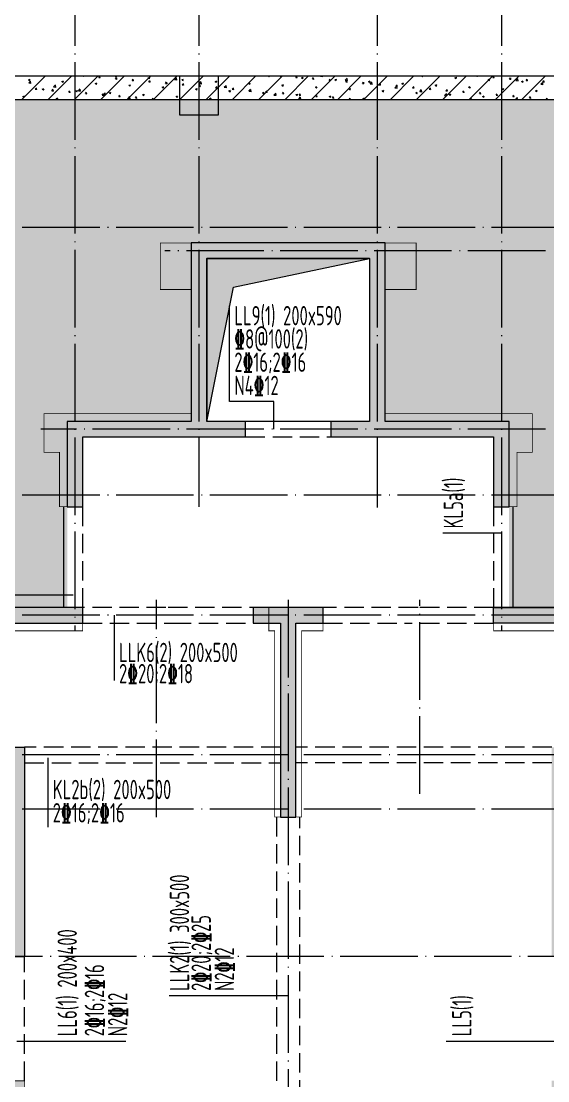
# Model space of a CAD drawing. Extents: x 5874492 to 7194610, y -939842 to -279257.
# Drawn here: x 6933902 to 6940695, y -449307 to -435649 of the extents above; entities that cross this region are included whole.
import ezdxf

# ---------------------------------------------------------------- set-up
doc = ezdxf.new("R2010")
doc.units = 0
doc.header["$LTSCALE"] = 1000
doc.linetypes.add('DASH', pattern=[0.35, 0.25, -0.1])
doc.linetypes.add('DOTE', pattern=[2.42, 2, -0.2, 0.02, -0.2])
for name, color, linetype, lineweight in [('A-轴线-塔楼', 1, 'DOTE', 9), ('A-轴线-隔墙', 41, 'DOTE', 9), ('S-基础-DQ', 6, 'Continuous', 20), ('S-基础-HATCH', 251, 'Continuous', 20), ('S-墙柱-HATCH', 251, 'Continuous', 20), ('S-墙柱-WALL', 6, 'Continuous', 20), ('S-板-BEAM', 4, 'DASH', 20), ('S-板-BEAM-CON', 2, 'Continuous', 20), ('S-板-COLU', 50, 'DASH', 20), ('S-板-板面填充', 251, 'Continuous', 20), ('S-板-洞口边线', 211, 'Continuous', 20), ('S-梁-垂直集中标注', 45, 'Continuous', 20), ('S-梁-水平集中标注', 191, 'Continuous', 20)]:
    doc.layers.add(name, color=color, linetype=linetype, lineweight=lineweight)
doc.styles.add('样式 1', font='tssdeng.shx', dxfattribs={"width": 0.7, "bigfont": 'tssdchn.shx'})

# ---------------------------------------------------------------- blocks, each defined once
blk = doc.blocks.new('ndgfjhgkjhk')
at = {"layer": 'S-板-BEAM'}
for p, q in [((6627145, -517055), (6628245, -517055)), ((6625045, -519255), (6625045, -517955)), ((6630345, -517955), (6630345, -519255)), ((6626119, -519255), (6625045, -519255)), ((6627445, -519255), (6626119, -519255)), ((6629370, -519255), (6628145, -519255)), ((6630345, -519255), (6629370, -519255)), ((6625045, -519455), (6626197, -519455)), ((6626194, -519455), (6627445, -519455)), ((6628145, -519455), (6629295, -519455)), ((6629395, -519455), (6630345, -519455)), ((6627595, -521055), (6624295, -521055)), ((6631095, -521055), (6627795, -521055)), ((6624295, -521255), (6627595, -521255)), ((6631095, -521255), (6627795, -521255)), ((6627545, -521955), (6627545, -525597)), ((6627845, -525597), (6627845, -521955)), ((6624295, -525355), (6624295, -523755))]:
    blk.add_line(p, q, dxfattribs=at)
at = {"layer": 'S-板-BEAM-CON'}
for p, q in [((6628245, -516855), (6627145, -516855)), ((6624795, -517955), (6624795, -519255)), ((6630595, -519255), (6630595, -517955)), ((6636563, -519255), (6630345, -519255))]:
    blk.add_line(p, q, dxfattribs=at)
blk = doc.blocks.new('ZHOUWANG2')
at = {"layer": 'A-轴线-塔楼', "linetype": 'DOTE', "ltscale": 0.5}
for p, q in [((188396, 135010), (188396, 126470)), ((189996, 135010), (189996, 128070)), ((192296, 135010), (192296, 128060)), ((193896, 135010), (193896, 126470)), ((227437, 131670), (165262, 131670)), ((194464, 131370), (189555, 131370)), ((194464, 129070), (187956, 129070)), ((227437, 128220), (165262, 128220)), ((191146, 126870), (191146, 108021)), ((227437, 126670), (165262, 126670)), ((227437, 124870), (165262, 124870)), ((227437, 124170), (165262, 124170)), ((201288, 122270), (180502, 122270))]:
    blk.add_line(p, q, dxfattribs=at)
at = {"layer": 'A-轴线-隔墙', "ltscale": 0.5}
for p, q in [((189446, 124070), (189446, 126870)), ((192846, 124370), (192846, 126870)), ((201288, 122270), (180502, 122270))]:
    blk.add_line(p, q, dxfattribs=at)
blk = doc.blocks.new('sfdgjhgfhgkjhk')
at = {"layer": 'S-基础-DQ'}
for points in [[(6945492, 358792), (6945492, 356336), (6963809, 356336), (6963809, 354236), (6966809, 354236), (6966809, 354586), (6971909, 354586), (6971909, 347036), (6977909, 347036), (6977909, 339686), (6931592, 339686), (6931592, 336294)], [(6931892, 336294), (6931892, 339386), (6978209, 339386), (6978209, 347336), (6972209, 347336), (6972209, 354886), (6966509, 354886), (6966509, 354536), (6964109, 354536), (6964109, 356636), (6945792, 356636), (6945792, 358792)]]:
    blk.add_lwpolyline(points, dxfattribs=at)
blk.add_lwpolyline([(6953609, 356136), (6953609, 356636), (6953109, 356636), (6953109, 356136)], close=True, dxfattribs=at)
at = {"layer": 'S-基础-HATCH'}
for p, q in [((6951075, 356336), (6951375, 356636)), ((6951415, 356336), (6951715, 356636)), ((6951754, 356336), (6952054, 356636)), ((6951867, 356636), (6951870, 356636)), ((6951871, 356633), (6951870, 356636)), ((6952067, 356619), (6952082, 356636)), ((6952086, 356614), (6952082, 356632)), ((6952093, 356336), (6952393, 356636)), ((6952277, 356636), (6952288, 356629)), ((6952289, 356625), (6952293, 356636)), ((6952433, 356336), (6952733, 356636)), ((6952705, 356615), (6952726, 356623)), ((6952752, 356635), (6952752, 356636)), ((6952772, 356336), (6953072, 356636)), ((6953112, 356336), (6953412, 356636)), ((6953451, 356336), (6953751, 356636)), ((6953790, 356336), (6954090, 356636)), ((6954130, 356336), (6954430, 356636)), ((6954255, 356636), (6954265, 356629)), ((6954266, 356626), (6954269, 356636)), ((6954404, 356636), (6954411, 356636)), ((6954411, 356632), (6954411, 356636)), ((6954469, 356336), (6954769, 356636)), ((6954608, 356618), (6954622, 356636)), ((6954626, 356613), (6954623, 356632)), ((6954681, 356615), (6954702, 356623)), ((6954809, 356336), (6955109, 356636)), ((6954926, 356636), (6954926, 356636)), ((6954926, 356636), (6954952, 356632)), ((6954953, 356629), (6954952, 356636)), ((6955148, 356336), (6955448, 356636)), ((6955487, 356336), (6955787, 356636)), ((6955827, 356336), (6956127, 356636)), ((6956166, 356336), (6956466, 356636)), ((6956233, 356636), (6956242, 356630)), ((6956242, 356627), (6956246, 356636)), ((6956506, 356336), (6956806, 356636)), ((6956658, 356616), (6956679, 356624)), ((6956845, 356336), (6957145, 356636)), ((6956942, 356636), (6956951, 356635)), ((6956952, 356632), (6956951, 356636)), ((6957127, 356630), (6957133, 356636)), ((6957127, 356630), (6957154, 356626)), ((6957148, 356618), (6957163, 356635)), ((6957155, 356623), (6957153, 356636)), ((6957167, 356613), (6957163, 356632)), ((6957185, 356336), (6957485, 356636)), ((6957524, 356336), (6957824, 356636)), ((6951159, 356590), (6951180, 356598)), ((6951159, 356590), (6951174, 356580)), ((6951163, 356548), (6951187, 356572)), ((6951163, 356548), (6951190, 356544)), ((6951175, 356577), (6951181, 356595)), ((6951191, 356541), (6951187, 356570)), ((6951248, 356468), (6951263, 356485)), ((6951483, 356498), (6951507, 356523)), ((6951483, 356498), (6951510, 356494)), ((6951511, 356491), (6951507, 356520)), ((6951590, 356566), (6951611, 356574)), ((6951590, 356566), (6951605, 356556)), ((6951606, 356553), (6951612, 356571)), ((6952022, 356542), (6952043, 356550)), ((6952022, 356542), (6952036, 356532)), ((6952037, 356529), (6952043, 356547)), ((6952067, 356619), (6952085, 356617)), ((6952282, 356600), (6952297, 356617)), ((6952282, 356600), (6952300, 356598)), ((6952301, 356595), (6952298, 356614)), ((6952453, 356518), (6952474, 356526)), ((6952453, 356518), (6952468, 356508)), ((6952468, 356505), (6952474, 356523)), ((6952498, 356581), (6952512, 356598)), ((6952498, 356581), (6952516, 356579)), ((6952516, 356576), (6952513, 356595)), ((6952705, 356615), (6952720, 356605)), ((6952713, 356562), (6952727, 356579)), ((6952713, 356562), (6952731, 356561)), ((6952720, 356601), (6952726, 356619)), ((6952731, 356557), (6952728, 356576)), ((6952884, 356494), (6952905, 356502)), ((6952884, 356494), (6952899, 356484)), ((6952899, 356481), (6952905, 356499)), ((6952928, 356543), (6952942, 356561)), ((6952928, 356543), (6952946, 356542)), ((6952947, 356538), (6952943, 356557)), ((6953045, 356592), (6953068, 356616)), ((6953045, 356592), (6953071, 356588)), ((6953072, 356585), (6953069, 356613)), ((6953136, 356591), (6953157, 356599)), ((6953136, 356591), (6953151, 356581)), ((6953143, 356524), (6953158, 356542)), ((6953143, 356524), (6953161, 356523)), ((6953151, 356577), (6953158, 356595)), ((6953162, 356520), (6953158, 356538)), ((6953358, 356506), (6953373, 356523)), ((6953358, 356506), (6953376, 356504)), ((6953365, 356542), (6953388, 356567)), ((6953365, 356542), (6953391, 356538)), ((6953377, 356501), (6953374, 356520)), ((6953392, 356535), (6953389, 356564)), ((6953567, 356567), (6953588, 356575)), ((6953567, 356567), (6953582, 356557)), ((6953574, 356487), (6953588, 356504)), ((6953574, 356487), (6953591, 356485)), ((6953583, 356553), (6953589, 356571)), ((6953592, 356482), (6953589, 356501)), ((6953685, 356493), (6953708, 356517)), ((6953685, 356493), (6953712, 356489)), ((6953712, 356486), (6953709, 356514)), ((6953789, 356468), (6953803, 356485)), ((6953998, 356543), (6954019, 356551)), ((6953998, 356543), (6954013, 356533)), ((6954014, 356529), (6954020, 356547)), ((6954429, 356519), (6954450, 356527)), ((6954429, 356519), (6954444, 356509)), ((6954445, 356505), (6954451, 356523)), ((6954608, 356618), (6954626, 356617)), ((6954681, 356615), (6954696, 356605)), ((6954697, 356602), (6954703, 356620)), ((6954823, 356600), (6954837, 356617)), ((6954823, 356600), (6954841, 356598)), ((6954842, 356595), (6954838, 356613)), ((6954860, 356495), (6954881, 356503)), ((6954860, 356495), (6954875, 356485)), ((6954876, 356481), (6954882, 356499)), ((6955038, 356581), (6955053, 356598)), ((6955038, 356581), (6955056, 356579)), ((6955057, 356576), (6955053, 356595)), ((6955112, 356591), (6955133, 356599)), ((6955112, 356591), (6955127, 356581)), ((6955128, 356578), (6955134, 356596)), ((6955246, 356586), (6955269, 356611)), ((6955246, 356586), (6955273, 356582)), ((6955253, 356562), (6955268, 356579)), ((6955253, 356562), (6955271, 356560)), ((6955272, 356557), (6955268, 356576)), ((6955273, 356579), (6955270, 356608)), ((6955469, 356543), (6955483, 356560)), ((6955469, 356543), (6955486, 356541)), ((6955487, 356538), (6955484, 356557)), ((6955544, 356567), (6955565, 356575)), ((6955544, 356567), (6955559, 356557)), ((6955559, 356554), (6955565, 356572)), ((6955566, 356537), (6955589, 356561)), ((6955566, 356537), (6955593, 356532)), ((6955593, 356530), (6955590, 356558)), ((6955684, 356524), (6955698, 356541)), ((6955684, 356524), (6955702, 356523)), ((6955702, 356519), (6955699, 356538)), ((6955886, 356487), (6955910, 356511)), ((6955886, 356487), (6955913, 356483)), ((6955899, 356505), (6955913, 356523)), ((6955899, 356505), (6955917, 356504)), ((6955914, 356480), (6955910, 356508)), ((6955917, 356500), (6955914, 356519)), ((6955975, 356543), (6955996, 356551)), ((6955975, 356543), (6955990, 356533)), ((6955990, 356530), (6955996, 356548)), ((6956114, 356487), (6956129, 356504)), ((6956114, 356487), (6956132, 356485)), ((6956133, 356482), (6956129, 356500)), ((6956406, 356519), (6956427, 356527)), ((6956406, 356519), (6956421, 356509)), ((6956421, 356506), (6956428, 356524)), ((6956658, 356616), (6956673, 356606)), ((6956674, 356603), (6956680, 356621)), ((6956837, 356495), (6956858, 356503)), ((6956837, 356495), (6956852, 356485)), ((6956853, 356482), (6956859, 356500)), ((6957089, 356592), (6957110, 356600)), ((6957089, 356592), (6957104, 356582)), ((6957105, 356579), (6957111, 356597)), ((6957148, 356618), (6957166, 356617)), ((6957364, 356599), (6957378, 356616)), ((6957364, 356599), (6957381, 356598)), ((6957382, 356594), (6957379, 356613)), ((6957447, 356581), (6957471, 356605)), ((6957447, 356581), (6957474, 356576)), ((6957475, 356574), (6957471, 356602)), ((6957520, 356568), (6957541, 356576)), ((6957520, 356568), (6957535, 356558)), ((6957536, 356555), (6957542, 356573)), ((6957579, 356580), (6957593, 356598)), ((6957579, 356580), (6957597, 356579)), ((6957597, 356576), (6957594, 356594)), ((6957768, 356531), (6957791, 356555)), ((6957768, 356531), (6957794, 356527)), ((6957795, 356524), (6957792, 356552)), ((6957794, 356562), (6957808, 356579)), ((6957794, 356562), (6957812, 356560)), ((6957812, 356557), (6957809, 356575)), ((6951086, 356373), (6951107, 356381)), ((6951086, 356373), (6951101, 356362)), ((6951102, 356359), (6951108, 356377)), ((6951248, 356468), (6951266, 356467)), ((6951267, 356463), (6951263, 356482)), ((6951338, 356469), (6951359, 356477)), ((6951338, 356469), (6951353, 356459)), ((6951354, 356456), (6951360, 356474)), ((6951463, 356449), (6951478, 356467)), ((6951463, 356449), (6951481, 356448)), ((6951482, 356444), (6951479, 356463)), ((6951517, 356348), (6951538, 356357)), ((6951517, 356348), (6951532, 356338)), ((6951533, 356336), (6951539, 356353)), ((6951679, 356431), (6951693, 356448)), ((6951679, 356431), (6951697, 356429)), ((6951697, 356426), (6951694, 356444)), ((6951769, 356445), (6951790, 356453)), ((6951769, 356445), (6951784, 356435)), ((6951785, 356432), (6951791, 356450)), ((6951804, 356449), (6951827, 356473)), ((6951804, 356449), (6951830, 356445)), ((6951831, 356442), (6951828, 356470)), ((6951894, 356412), (6951908, 356429)), ((6951894, 356412), (6951912, 356410)), ((6951912, 356407), (6951909, 356426)), ((6952109, 356393), (6952123, 356410)), ((6952109, 356393), (6952127, 356391)), ((6952124, 356399), (6952147, 356423)), ((6952128, 356388), (6952124, 356407)), ((6952124, 356399), (6952150, 356395)), ((6952151, 356392), (6952148, 356421)), ((6952201, 356421), (6952222, 356429)), ((6952201, 356421), (6952216, 356411)), ((6952216, 356408), (6952222, 356426)), ((6952324, 356374), (6952339, 356391)), ((6952324, 356374), (6952342, 356373)), ((6952343, 356369), (6952339, 356388)), ((6952444, 356349), (6952467, 356374)), ((6952444, 356349), (6952471, 356345)), ((6952471, 356342), (6952468, 356371)), ((6952539, 356355), (6952554, 356373)), ((6952539, 356355), (6952557, 356354)), ((6952558, 356350), (6952554, 356369)), ((6952632, 356397), (6952653, 356405)), ((6952632, 356397), (6952647, 356387)), ((6952647, 356384), (6952653, 356402)), ((6952754, 356336), (6952769, 356354)), ((6952772, 356336), (6952770, 356350)), ((6953063, 356373), (6953084, 356381)), ((6953063, 356373), (6953078, 356363)), ((6953078, 356360), (6953085, 356378)), ((6953315, 356470), (6953336, 356478)), ((6953315, 356470), (6953330, 356460)), ((6953331, 356457), (6953337, 356475)), ((6953494, 356349), (6953515, 356357)), ((6953494, 356349), (6953509, 356339)), ((6953510, 356336), (6953516, 356354)), ((6953746, 356446), (6953767, 356454)), ((6953746, 356446), (6953761, 356436)), ((6953762, 356433), (6953768, 356451)), ((6953789, 356468), (6953807, 356466)), ((6953807, 356463), (6953804, 356482)), ((6954004, 356449), (6954018, 356466)), ((6954004, 356449), (6954022, 356448)), ((6954005, 356443), (6954028, 356467)), ((6954005, 356443), (6954032, 356439)), ((6954023, 356444), (6954019, 356463)), ((6954032, 356436), (6954029, 356464)), ((6954177, 356422), (6954198, 356430)), ((6954177, 356422), (6954192, 356412)), ((6954193, 356408), (6954199, 356427)), ((6954219, 356430), (6954234, 356448)), ((6954219, 356430), (6954237, 356429)), ((6954238, 356425), (6954234, 356444)), ((6954325, 356393), (6954349, 356418)), ((6954325, 356393), (6954352, 356389)), ((6954353, 356386), (6954349, 356415)), ((6954434, 356411), (6954449, 356429)), ((6954434, 356411), (6954452, 356410)), ((6954453, 356407), (6954449, 356425)), ((6954608, 356398), (6954629, 356406)), ((6954608, 356398), (6954623, 356388)), ((6954624, 356384), (6954630, 356403)), ((6954645, 356344), (6954669, 356368)), ((6954649, 356393), (6954664, 356410)), ((6954649, 356393), (6954667, 356391)), ((6954668, 356388), (6954665, 356407)), ((6954673, 356337), (6954669, 356365)), ((6954865, 356374), (6954879, 356391)), ((6954865, 356374), (6954883, 356372)), ((6954883, 356369), (6954880, 356388)), ((6955039, 356374), (6955060, 356382)), ((6955039, 356374), (6955054, 356364)), ((6955055, 356360), (6955061, 356379)), ((6955080, 356355), (6955094, 356372)), ((6955080, 356355), (6955098, 356353)), ((6955098, 356350), (6955095, 356369)), ((6955292, 356471), (6955313, 356479)), ((6955292, 356471), (6955306, 356461)), ((6955295, 356336), (6955309, 356353)), ((6955307, 356457), (6955313, 356475)), ((6955313, 356336), (6955310, 356350)), ((6955471, 356350), (6955492, 356358)), ((6955471, 356350), (6955486, 356340)), ((6955486, 356336), (6955492, 356355)), ((6955723, 356447), (6955744, 356455)), ((6955723, 356447), (6955738, 356436)), ((6955738, 356433), (6955744, 356451)), ((6956154, 356423), (6956175, 356431)), ((6956154, 356423), (6956169, 356412)), ((6956169, 356409), (6956176, 356427)), ((6956206, 356437), (6956230, 356462)), ((6956206, 356437), (6956233, 356433)), ((6956234, 356430), (6956230, 356459)), ((6956329, 356468), (6956344, 356485)), ((6956329, 356468), (6956347, 356466)), ((6956348, 356463), (6956344, 356482)), ((6956527, 356388), (6956550, 356412)), ((6956527, 356388), (6956553, 356384)), ((6956544, 356449), (6956559, 356466)), ((6956544, 356449), (6956562, 356447)), ((6956554, 356381), (6956551, 356409)), ((6956563, 356444), (6956560, 356463)), ((6956585, 356398), (6956606, 356407)), ((6956585, 356398), (6956600, 356388)), ((6956601, 356385), (6956607, 356403)), ((6956760, 356430), (6956774, 356447)), ((6956760, 356430), (6956778, 356429)), ((6956778, 356425), (6956775, 356444)), ((6956847, 356338), (6956870, 356362)), ((6956874, 356336), (6956871, 356359)), ((6956975, 356411), (6956989, 356428)), ((6956975, 356411), (6956993, 356410)), ((6956993, 356406), (6956990, 356425)), ((6957016, 356374), (6957037, 356383)), ((6957016, 356374), (6957031, 356364)), ((6957032, 356361), (6957038, 356379)), ((6957190, 356392), (6957204, 356410)), ((6957190, 356392), (6957208, 356391)), ((6957209, 356388), (6957205, 356406)), ((6957268, 356471), (6957289, 356479)), ((6957268, 356471), (6957283, 356461)), ((6957284, 356458), (6957290, 356476)), ((6957405, 356374), (6957420, 356391)), ((6957405, 356374), (6957423, 356372)), ((6957424, 356369), (6957420, 356387)), ((6957447, 356350), (6957468, 356359)), ((6957447, 356350), (6957462, 356340)), ((6957463, 356337), (6957469, 356355)), ((6957620, 356355), (6957635, 356372)), ((6957620, 356355), (6957638, 356353)), ((6957639, 356350), (6957635, 356369)), ((6957699, 356447), (6957720, 356455)), ((6957699, 356447), (6957714, 356437)), ((6957715, 356434), (6957721, 356452)), ((6957836, 356336), (6957850, 356353)), ((6957853, 356336), (6957851, 356350)), ((6952754, 356336), (6952758, 356336)), ((6954645, 356344), (6954672, 356340)), ((6955295, 356336), (6955296, 356336)), ((6956847, 356338), (6956859, 356336))]:
    blk.add_line(p, q, dxfattribs=at)
blk = doc.blocks.new('sdgjhgfjhgfj')
at = {"layer": 'S-板-COLU', "const_width": 10}
for points in [[(6308295, -397652), (6308295, -396952), (6308094, -396952), (6308094, -396452), (6308594, -396452), (6309995, -396452), (6309995, -394852), (6309595, -394852), (6309595, -394252), (6310195, -394252), (6312495, -394252), (6312895, -394252), (6312895, -394852), (6312495, -394852), (6312495, -396452), (6314195, -396452), (6314395, -396452), (6314395, -396952), (6314195, -396952), (6314195, -397652), (6313895, -397652), (6313895, -396752), (6311795, -396752), (6311795, -396552), (6312295, -396552), (6312295, -394452), (6310195, -394452), (6310195, -394852), (6310195, -396552), (6310695, -396552), (6310695, -396752), (6308595, -396752), (6308595, -397652)], [(6306345, -399592), (6306345, -398952), (6308595, -398952), (6308595, -399252), (6306845, -399252), (6306845, -399592)], [(6311070, -401652), (6311070, -399252), (6310995, -399252), (6310995, -398952), (6311695, -398952), (6311695, -399252), (6311420, -399252), (6311420, -401652)], [(6313895, -399252), (6313895, -398952), (6316145, -398952), (6316145, -399592), (6315645, -399592), (6315645, -399252)], [(6307495, -403452), (6307495, -401052), (6306595, -401052), (6306595, -400752), (6307845, -400752), (6307845, -403452)], [(6307495, -407552), (6307495, -405352), (6307245, -405352), (6307245, -405052), (6307845, -405052), (6307845, -407552)]]:
    blk.add_lwpolyline(points, close=True, dxfattribs=at)
blk = doc.blocks.new('safdhgfjhgfj')
at = {"layer": 'S-墙柱-HATCH', "ltscale": 0.2}
h = blk.add_hatch(color=256, dxfattribs=at)
h.paths.add_polyline_path([(6293545, -281423), (6293545, -286793), (6293845, -286793), (6293845, -286023), (6296545, -286023), (6296545, -285823), (6296445, -285823), (6293845, -285823), (6293845, -280773), (6293245, -280773), (6293245, -281423)])
h.paths.add_polyline_path([(6288045, -295923), (6287795, -295923), (6287795, -288523), (6288635, -288523), (6288635, -288273), (6287545, -288273), (6287545, -296523), (6288045, -296523)])
h.paths.add_polyline_path([(6314845, -287823), (6315845, -287823), (6315845, -287623), (6314645, -287623), (6314645, -290323), (6314845, -290323)])
h.paths.add_polyline_path([(6314845, -292123), (6315245, -292123), (6315245, -291923), (6314645, -291923), (6314645, -294423), (6314845, -294423)])
h.paths.add_polyline_path([(6315645, -286023), (6313895, -286023), (6313895, -285823), (6315845, -285823), (6315845, -286463), (6315645, -286463)])
h.paths.add_polyline_path([(6304670, -290323), (6304420, -290323), (6304420, -287823), (6304045, -287823), (6304045, -287623), (6305045, -287623), (6305045, -287823), (6304670, -287823)])
h.paths.add_polyline_path([(6301445, -292123), (6301845, -292123), (6301845, -291923), (6301245, -291923), (6301245, -294423), (6301445, -294423)])
h.paths.add_polyline_path([(6314095, -284523), (6314095, -283423), (6312495, -283423), (6312495, -281123), (6309995, -281123), (6309995, -283423), (6308395, -283423), (6308395, -284523), (6308595, -284523), (6308595, -283623), (6310695, -283623), (6310695, -283423), (6310195, -283423), (6310195, -281323), (6312295, -281323), (6312295, -283423), (6311795, -283423), (6311795, -283623), (6313895, -283623), (6313895, -284523)])
h.paths.add_polyline_path([(6307645, -287823), (6306645, -287823), (6306645, -287623), (6307845, -287623), (6307845, -290323), (6307645, -290323)])
h.paths.add_polyline_path([(6307645, -292123), (6307245, -292123), (6307245, -291923), (6307845, -291923), (6307845, -294423), (6307645, -294423)])
h.paths.add_polyline_path([(6300645, -285823), (6300645, -286023), (6302245, -286023), (6302245, -286463), (6302445, -286463), (6302445, -285823)])
h.paths.add_polyline_path([(6300645, -283273), (6300645, -284473), (6300845, -284473), (6300845, -280773), (6298345, -280773), (6298345, -281473), (6298545, -281473), (6298545, -280973), (6300645, -280973), (6300645, -283073), (6298545, -283073), (6298545, -282573), (6298345, -282573), (6298345, -283273)])
h.paths.add_polyline_path([(6306845, -286023), (6308595, -286023), (6308595, -285823), (6306645, -285823), (6306645, -286463), (6306845, -286463)])
h.paths.add_polyline_path([(6297695, -288523), (6297995, -288523), (6297995, -286023), (6298095, -286023), (6298095, -285823), (6297695, -285823)])
h.paths.add_polyline_path([(6311145, -288523), (6311345, -288523), (6311345, -286023), (6311695, -286023), (6311695, -285823), (6310795, -285823), (6310795, -286023), (6311145, -286023)])
h.paths.add_polyline_path([(6301445, -287823), (6302445, -287823), (6302445, -287623), (6301245, -287623), (6301245, -290323), (6301445, -290323)])
h.paths.add_polyline_path([(6298395, -296223), (6298395, -295923), (6297995, -295923), (6297995, -292173), (6297695, -292173), (6297695, -295923), (6296945, -295923), (6296945, -296223)])
h.paths.add_polyline_path([(6305445, -296223), (6305445, -295923), (6304670, -295923), (6304670, -291523), (6304420, -291523), (6304420, -295923), (6303645, -295923), (6303645, -296223)])
h.paths.add_polyline_path([(6312145, -296223), (6312145, -295923), (6311345, -295923), (6311345, -292173), (6311145, -292173), (6311145, -295923), (6310345, -295923), (6310345, -296223)])
h.paths.add_polyline_path([(6293445, -295923), (6293595, -295923), (6293595, -292373), (6293845, -292373), (6293845, -296523), (6293445, -296523)])
h.paths.add_polyline_path([(6293145, -288523), (6293645, -288523), (6293645, -291323), (6293845, -291323), (6293845, -288273), (6293145, -288273)])
h.paths.add_polyline_path([(6317820, -290323), (6318070, -290323), (6318070, -287823), (6318445, -287823), (6318445, -287623), (6317445, -287623), (6317445, -287823), (6317820, -287823)])
h.paths.add_polyline_path([(6321045, -292123), (6320645, -292123), (6320645, -291923), (6321245, -291923), (6321245, -294423), (6321045, -294423)])
h.paths.add_polyline_path([(6321870, -285823), (6321870, -286023), (6320245, -286023), (6320245, -286463), (6320045, -286463), (6320045, -285823)])
h.paths.add_polyline_path([(6324745, -288523), (6324545, -288523), (6324545, -286023), (6324395, -286023), (6324395, -285823), (6324745, -285823)])
h.paths.add_polyline_path([(6321045, -287823), (6320045, -287823), (6320045, -287623), (6321245, -287623), (6321245, -290323), (6321045, -290323)])
h.paths.add_polyline_path([(6324095, -296223), (6324095, -295923), (6324495, -295923), (6324495, -292173), (6324745, -292173), (6324745, -295923), (6325545, -295923), (6325545, -296223)])
h.paths.add_polyline_path([(6317045, -296223), (6317045, -295923), (6317820, -295923), (6317820, -291523), (6318070, -291523), (6318070, -295923), (6318845, -295923), (6318845, -296223)])
h.paths.add_polyline_path([(6323045, -281173), (6320645, -281173), (6320645, -284473), (6320845, -284473), (6320845, -283573), (6323545, -283573), (6323545, -282923), (6323345, -282923), (6323345, -283373), (6320845, -283373), (6320845, -281373), (6323345, -281373), (6323345, -281823), (6323545, -281823), (6323545, -280773), (6323045, -280773)])
h.paths.add_polyline_path([(6328945, -281423), (6328945, -286793), (6328645, -286793), (6328645, -286023), (6325945, -286023), (6325945, -285823), (6326045, -285823), (6328645, -285823), (6328645, -280773), (6329295, -280773), (6329295, -281423)])
h.paths.add_polyline_path([(6329045, -295923), (6328945, -295923), (6328945, -292373), (6328645, -292373), (6328645, -296523), (6329045, -296523)])
h.paths.add_polyline_path([(6329345, -288523), (6328945, -288523), (6328945, -291323), (6328645, -291323), (6328645, -288273), (6329345, -288273)])
h.paths.add_polyline_path([(6334445, -295923), (6334695, -295923), (6334695, -288523), (6333855, -288523), (6333855, -288273), (6334945, -288273), (6334945, -296523), (6334445, -296523)])
at = {"layer": 'S-墙柱-WALL'}
for points in [[(6314095, -284523), (6314095, -283423), (6312495, -283423), (6312495, -281123), (6309995, -281123), (6309995, -283423), (6308395, -283423), (6308395, -284523), (6308595, -284523), (6308595, -283623), (6310695, -283623), (6310695, -283423), (6310195, -283423), (6310195, -281323), (6312295, -281323), (6312295, -283423), (6311795, -283423), (6311795, -283623), (6313895, -283623), (6313895, -284523)], [(6306845, -286023), (6308595, -286023), (6308595, -285823), (6306645, -285823), (6306645, -286463), (6306845, -286463)], [(6311145, -288523), (6311345, -288523), (6311345, -286023), (6311695, -286023), (6311695, -285823), (6310795, -285823), (6310795, -286023), (6311145, -286023)], [(6315645, -286023), (6313895, -286023), (6313895, -285823), (6315845, -285823), (6315845, -286463), (6315645, -286463)], [(6307645, -287823), (6306645, -287823), (6306645, -287623), (6307845, -287623), (6307845, -290323), (6307645, -290323)]]:
    blk.add_lwpolyline(points, close=True, dxfattribs=at)

msp = doc.modelspace()

# ---------------------------------------------------------------- hatches: boundary and pattern name
at = {"layer": 'S-板-板面填充'}
h = msp.add_hatch(dxfattribs=at)
h.set_pattern_fill('CROSS,_O', color=256, scale=100)
h.set_pattern_definition([(0, (0, 0), (158.75, 158.75), [79.375, -238.125]), (90, (39.69, -39.69), (-158.75, 158.75), [79.375, -238.125])])
h.paths.add_polyline_path([(6910850.6, -456699.9), (6914428.9, -456699.9), (6914428.9, -453907.4), (6913645.7, -453907.4), (6913645.7, -445657.4), (6919645.7, -445657.4), (6919645.7, -438807.4), (6919345.7, -438807.4), (6919345.7, -438157.4), (6926945.7, -438157.4), (6926945.7, -443207.4), (6934495.7, -443207.4), (6934495.7, -440807.4), (6936095.7, -440807.4), (6936095.7, -438507.4), (6938595.7, -438507.4), (6938595.7, -440807.4), (6940195.7, -440807.4), (6940195.8, -443207.4), (6946745.7, -443207.4), (6946745.8, -438757.4), (6946645.7, -436657.4), (6928328.9, -436657.4), (6928328.9, -434201.1), (6910850.6, -434201.1)])
h = msp.add_hatch(dxfattribs=at)
h.set_pattern_fill('CROSS,_O', color=256, scale=100)
h.set_pattern_definition([(0, (-1e-07, 7e-05), (158.75, 158.75), [79.375, -238.125]), (90, (39.69, -39.69), (-158.75, 158.75), [79.375, -238.125])])
h.paths.add_polyline_path([(6910850.6, -456699.9), (6914428.9, -456699.9), (6914428.9, -453907.4), (6913645.7, -453907.4), (6913645.7, -445657.4), (6919645.7, -445657.4), (6919645.7, -438807.4), (6919345.7, -438807.4), (6919345.7, -438157.4), (6926945.7, -438157.4), (6926945.7, -443207.4), (6934495.7, -443207.4), (6934495.7, -440807.4), (6936095.7, -440807.4), (6936095.7, -438507.4), (6938595.7, -438507.4), (6938595.7, -440807.4), (6940195.7, -440807.4), (6940195.8, -443207.4), (6946745.7, -443207.4), (6946745.8, -438757.4), (6946645.7, -436657.4), (6928328.9, -436657.4), (6928328.9, -434201.1), (6910850.6, -434201.1)])
h = msp.add_hatch(color=256, dxfattribs=at)
h.dxf.hatch_style = 1
h.paths.add_polyline_path([(6938395.7, -438707.4), (6936295.7, -438707.4), (6936295.7, -440807.4), (6936641.1, -439077.9)])

# ---------------------------------------------------------------- linework, layer by layer
at = {"layer": 'S-板-洞口边线'}
msp.add_lwpolyline([(6938395.7, -438707.4), (6936295.7, -438707.4), (6936295.7, -440807.4), (6936641.1, -439077.9)], close=True, dxfattribs=at)
at = {"layer": 'S-梁-垂直集中标注'}
for p, q in [((6940095.7, -442250), (6939342.6, -442250)), ((6934570.7, -443046.8), (6933490.9, -443046.8)), ((6937345.7, -448211.9), (6935809.4, -448211.9)), ((6933845.7, -448796), (6935253.1, -448796)), ((6939382, -448796), (6940845.7, -448796))]:
    msp.add_line(p, q, dxfattribs=at)
at = {"layer": 'S-梁-水平集中标注'}
for p, q in [((6936588.9, -440552.7), (6936588.9, -439319.3)), ((6937159.8, -440552.7), (6936588.9, -440552.7)), ((6937159.8, -440907.4), (6937159.8, -440552.7)), ((6935101.3, -443307.4), (6935101.3, -444147.8)), ((6934246.5, -445145.4), (6934246.5, -446036.1))]:
    msp.add_line(p, q, dxfattribs=at)

# ---------------------------------------------------------------- block references
at = {"color": 3}
msp.add_blockref('ZHOUWANG2', (6746199.7, -569977), dxfattribs=at)
msp.add_blockref('sfdgjhgfhgkjhk', (-17163.4, -792993.6))
at = {"layer": 'S-墙柱-HATCH'}
for name, p in [('sdgjhgfjhgfj', (626101.2, -44255.8)), ('safdhgfjhgfj', (626101.2, -157384.4))]:
    msp.add_blockref(name, p, dxfattribs=at)
at = {"layer": 'S-板-BEAM'}
msp.add_blockref('ndgfjhgkjhk', (309651, 76047.1), dxfattribs=at)

# ---------------------------------------------------------------- texts
at = {"layer": 'S-梁-垂直集中标注', "color": 3, "style": '样式 1', "width": 0.65}
for s, p in [('KL5a(1)', (6939602.2, -442187.5)), ('LLK2(1) 300x500', (6936069, -448149.4)), ('LL6(1) 200x400', (6934621.1, -448733.5)), ('LL5(1) ', (6939709.6, -448733.5))]:
    msp.add_text(s, height=250, rotation=90, dxfattribs=at).set_placement(p)
at = {"layer": 'S-梁-垂直集中标注', "style": '样式 1', "width": 0.65}
for s, p in [('2\x8420;2\x8425', (6936348.5, -448149.4)), ('N2\x8412', (6936648.5, -448149.4)), ('2\x8416;2\x8416', (6934972.3, -448733.5)), ('N2\x8412', (6935272.3, -448733.5))]:
    msp.add_text(s, height=250, rotation=90, dxfattribs=at).set_placement(p)
at = {"layer": 'S-梁-水平集中标注', "color": 3, "style": '样式 1', "width": 0.65}
msp.add_text('LL9(1) 200x590', height=250, rotation=360, dxfattribs=at).set_placement((6936651.4, -439569.3))
at = {"layer": 'S-梁-水平集中标注', "style": '样式 1', "width": 0.65}
for s, p in [('\x848@100(2)', (6936651.4, -439869.3)), ('2\x8416;2\x8416', (6936651.4, -440169.3)), ('N4\x8412', (6936651.4, -440469.3))]:
    msp.add_text(s, height=250, rotation=360, dxfattribs=at).set_placement(p)
at = {"layer": 'S-梁-水平集中标注', "color": 3, "style": '样式 1', "width": 0.65}
for s, p in [('LLK6(2) 200x500', (6935163.8, -443910.9)), ('KL2b(2) 200x500', (6934309, -445677.4))]:
    msp.add_text(s, height=250, dxfattribs=at).set_placement(p)
at = {"layer": 'S-梁-水平集中标注', "style": '样式 1', "width": 0.65}
for s, p in [('2\x8420;2\x8418', (6935163.8, -444183.6)), ('2\x8416;2\x8416', (6934309, -445977.4))]:
    msp.add_text(s, height=250, dxfattribs=at).set_placement(p)

doc.saveas('drawing.dxf')
